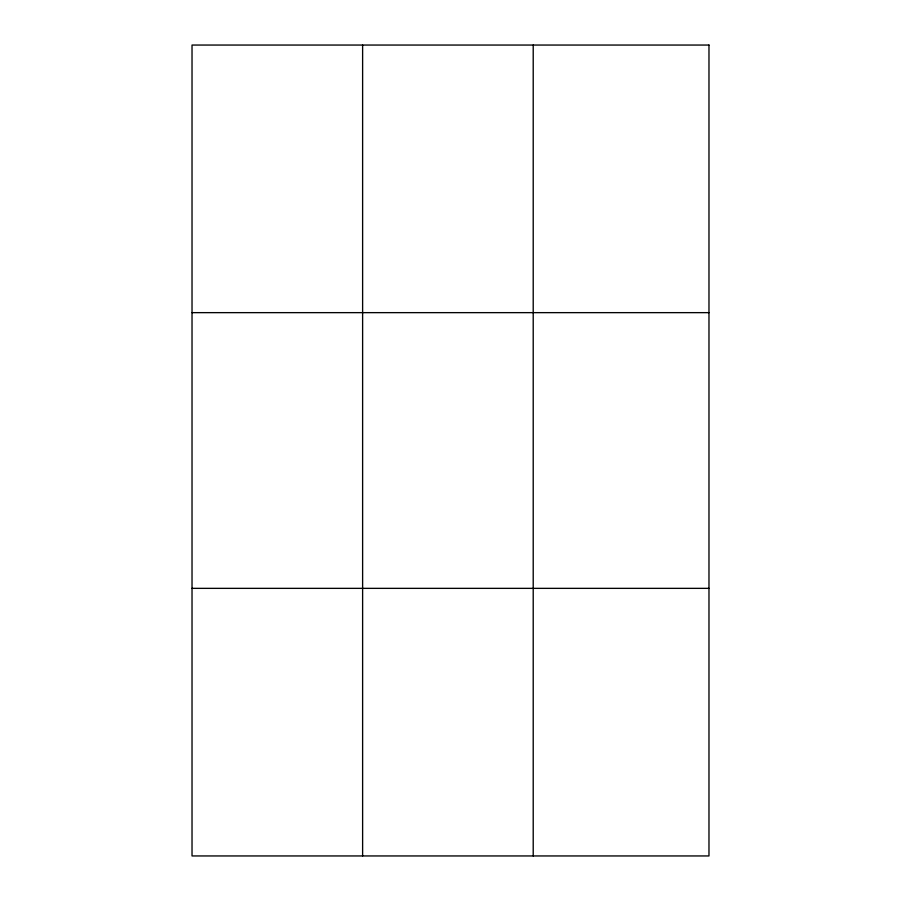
<?xml version="1.0" encoding="UTF-8"?>
<svg xmlns="http://www.w3.org/2000/svg" width="901" height="901" viewBox="0 0 901 901"><rect width="100%" height="100%" fill="white"/><g stroke="black" fill="none" stroke-linecap="round" stroke-linejoin="round"><path stroke-width="1.35" d="M362.619 855.95L362.619 45.05M533.212 855.95L533.212 45.05M192.026 312.647L708.974 312.647M192.026 588.353L708.974 588.353M708.974 45.05L708.974 855.95L192.026 855.95L192.026 45.05L708.974 45.05"/></g></svg>
